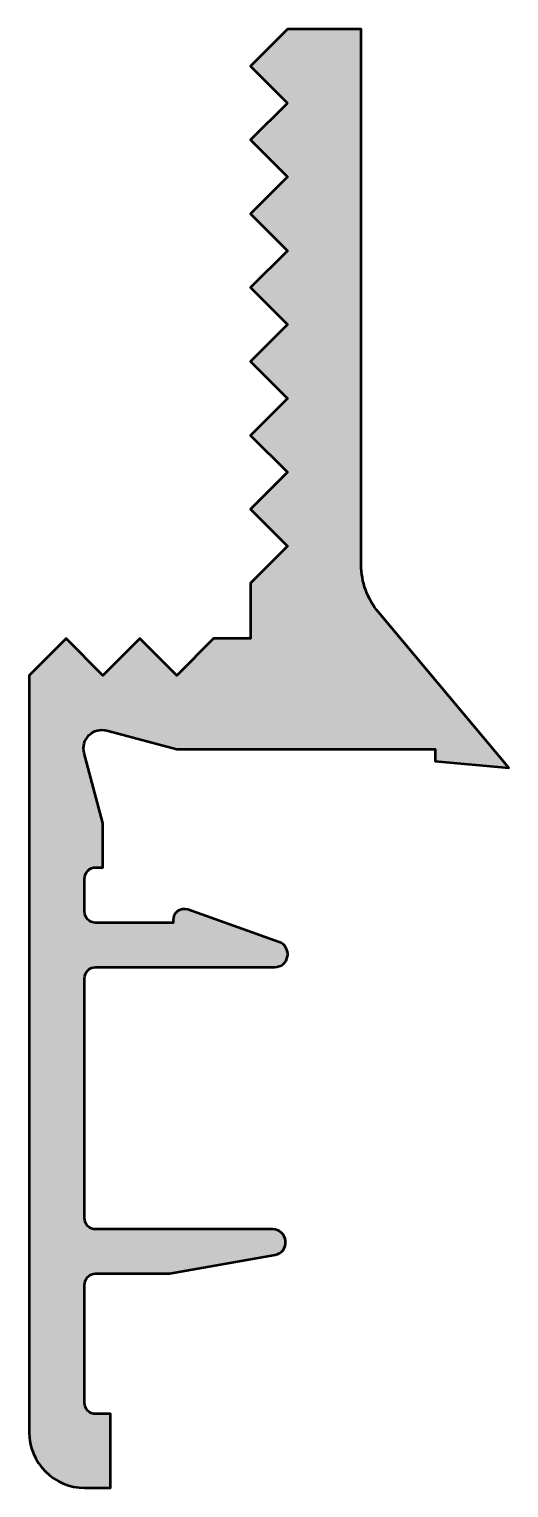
# Model space of a CAD drawing. Extents: x -2 to 11, y -19.8 to 19.7.
import ezdxf

# ---------------------------------------------------------------- set-up
doc = ezdxf.new("R2010")
doc.units = 0
doc.layers.add('0S-Plastic contour', color=254, linetype='Continuous', lineweight=50)
doc.layers.add('0S-Plastic hatch', color=253, linetype='Continuous', lineweight=25)

# ---------------------------------------------------------------- blocks, each defined once
blk = doc.blocks.new('224119__92AB1D57_A324_4193_A87D_4299087AD0EB_')
at = {"layer": '0S-Plastic hatch'}
h = blk.add_hatch(color=256, dxfattribs=at)
edge = h.paths.add_edge_path()
edge.add_line((5, 17.7), (4, 16.7))
edge.add_line((4, 16.7), (5, 15.7))
edge.add_line((5, 15.7), (4, 14.7))
edge.add_line((4, 14.7), (5, 13.7))
edge.add_line((5, 13.7), (4, 12.7))
edge.add_line((4, 12.7), (5, 11.7))
edge.add_line((5, 11.7), (4, 10.7))
edge.add_line((4, 10.7), (5, 9.7))
edge.add_line((5, 9.7), (4, 8.7))
edge.add_line((4, 8.7), (5, 7.699999999999999))
edge.add_line((5, 7.699999999999999), (4, 6.699999999999999))
edge.add_line((4, 6.699999999999999), (5, 5.699999999999999))
edge.add_line((5, 5.699999999999999), (4, 4.699999999999999))
edge.add_line((4, 4.699999999999999), (4, 3.199999999999999))
edge.add_line((4, 3.199999999999999), (3, 3.199999999999999))
edge.add_line((3, 3.199999999999999), (2, 2.199999999999999))
edge.add_line((2, 2.199999999999999), (1, 3.199999999999999))
edge.add_line((1, 3.199999999999999), (7e-16, 2.199999999999999))
edge.add_line((7e-16, 2.199999999999999), (-1.000000000000001, 3.199999999999999))
edge.add_line((-1.000000000000001, 3.199999999999999), (-1.999999999999997, 2.199999999999999))
edge.add_line((-1.999999999999997, 2.199999999999999), (-1.999999999999999, -18.29999999999999))
edge.add_arc((-0.5000398648436601, -18.30003986484366), 1.499960135686088, 179.9984772346851, 270.0015227653316)
edge.add_line((-0.4999999999999924, -19.8), (0.19999694824219, -19.8))
edge.add_line((0.19999694824219, -19.8), (0.19999694824219, -17.8))
edge.add_line((0.19999694824219, -17.8), (-0.2000000000000039, -17.8))
edge.add_ellipse((-0.199999999999994, -17.5), major_axis=(-0.3000000000000043, 0), ratio=1, start_angle=0, end_angle=89.99999999999818, ccw=False)
edge.add_line((-0.4999999999999976, -17.5), (-0.4999999999999993, -14.30001220703125))
edge.add_ellipse((-0.1999999999999828, -14.30001220703127), major_axis=(-0.3000000000000164, 0), ratio=1, start_angle=270.00000000000233, end_angle=360, ccw=False)
edge.add_line((-0.199999999999995, -14.00001220703125), (1.79999542236328, -14.00001220703125))
edge.add_line((1.79999542236328, -14.00001220703125), (4.662606247901943, -13.49467063992575))
edge.add_arc((4.601760952494922, -13.15), 0.3500000000000016, 280.011375689573, 450.0000000000056)
edge.add_line((4.601760952494887, -12.8), (-0.1999999999999931, -12.8))
edge.add_ellipse((-0.1999999999999978, -12.5), major_axis=(-0.2999999999999971, 0), ratio=1, start_angle=0, end_angle=90.00000000000091, ccw=False)
edge.add_line((-0.4999999999999958, -12.5), (-0.5000000000000011, -6.000024414062501))
edge.add_ellipse((-0.2000000000000017, -6.000024414062501), major_axis=(-0.2999999999999994, 0), ratio=1, start_angle=269.99999999999943, end_angle=360, ccw=False)
edge.add_line((-0.1999999999999986, -5.700024414062502), (4.658074329934218, -5.700024414062498))
edge.add_arc((4.65807432993421, -5.350024414062497), 0.3499999999999996, 270.0000000000013, 430.4655042420374)
edge.add_line((4.775105345339484, -5.020170292619077), (2.299995422363276, -4.142010498046877))
edge.add_arc((2.199931860144279, -4.424756935705839), 0.2999304327553128, 70.5112010232838, 180.0464326330715)
edge.add_line((1.900001525878907, -4.425000000000017), (1.90000152587891, -4.50001220703125))
edge.add_line((1.90000152587891, -4.50001220703125), (-0.2000000000000039, -4.50001220703125))
edge.add_ellipse((-0.1999999999999887, -4.20001220703124), major_axis=(-0.3000000000000104, 0), ratio=1, start_angle=0, end_angle=89.9999999999971, ccw=False)
edge.add_line((-0.4999999999999993, -4.200012207031242), (-0.4999999999999993, -3.300012207031251))
edge.add_ellipse((-0.2000000000000026, -3.300012207031247), major_axis=(-0.2999999999999967, 0), ratio=1, start_angle=269.9999999999992, end_angle=360, ccw=False)
edge.add_line((-0.1999999999999982, -3.00001220703125), (7e-16, -3.00001220703125))
edge.add_line((7e-16, -3.00001220703125), (7e-16, -1.8))
edge.add_line((7e-16, -1.8), (-0.5080032348632788, 0.0959960937499993))
edge.add_ellipse((-0.0248795937728638, 0.2248735710364231), major_axis=(-0.5000178564133214, 0), ratio=1, start_angle=-104.93705911256939, end_angle=14.936344848303406, ccw=False)
edge.add_line((0.1040039062500007, 0.7079956054687493), (2, 0.1999999999999993))
edge.add_line((2, 0.1999999999999993), (9, 0.1999999999999993))
edge.add_line((9, 0.1999999999999993), (9, -0.1250427246093757))
edge.add_line((9, -0.1250427246093757), (11.00036272076011, -0.3000317303179578))
edge.add_line((11.00036272076011, -0.3000317303179578), (7.46775507926941, 3.909963798522948))
edge.add_ellipse((8.999774161158234, 5.195512700419437), major_axis=(-1.99992961037101, 0), ratio=1, start_angle=-0.0009910852201073794, end_angle=40.000707886023804, ccw=False)
edge.add_line((6.999844551086424, 5.19554729461521), (6.999844551086426, 19.7))
edge.add_line((6.999844551086426, 19.7), (5, 19.7))
edge.add_line((5, 19.7), (4, 18.7))
edge.add_line((4, 18.7), (5, 17.7))
at = {"layer": '0S-Plastic contour', "color": 7}
for points in [[(6.999844551086424, 5.19554729461521), (6.999844551086426, 19.7), (5, 19.7), (4, 18.7), (5, 17.7)], [(5, 17.7), (4, 16.7), (5, 15.7), (4, 14.7), (5, 13.7), (4, 12.7), (5, 11.7), (4, 10.7), (5, 9.7), (4, 8.7), (5, 7.699999999999999), (4, 6.699999999999999), (5, 5.699999999999999), (4, 4.699999999999999), (4, 3.199999999999999), (3, 3.199999999999999), (2, 2.199999999999999), (1, 3.199999999999999), (7e-16, 2.199999999999999), (-1.000000000000001, 3.199999999999999), (-1.999999999999997, 2.199999999999999), (-1.999999999999999, -18.29999999999999)], [(0.1040039062500007, 0.7079956054687493), (2, 0.1999999999999993), (9, 0.1999999999999993), (9, -0.1250427246093757), (11.00036272076011, -0.3000317303179578), (7.46775507926941, 3.909963798522948)], [(-0.1999999999999982, -3.00001220703125), (7e-16, -3.00001220703125), (7e-16, -1.8), (-0.5080032348632788, 0.0959960937499993)], [(-0.4999999999999993, -4.200012207031242), (-0.4999999999999993, -3.300012207031251)], [(4.775105345339484, -5.020170292619077), (2.299995422363276, -4.142010498046877)], [(1.900001525878907, -4.425000000000017), (1.90000152587891, -4.50001220703125), (-0.2000000000000039, -4.50001220703125)], [(-0.1999999999999986, -5.700024414062502), (4.658074329934218, -5.700024414062498)], [(-0.4999999999999958, -12.5), (-0.5000000000000011, -6.000024414062501)], [(4.601760952494887, -12.8), (-0.1999999999999931, -12.8)], [(-0.199999999999995, -14.00001220703125), (1.79999542236328, -14.00001220703125), (4.662606247901943, -13.49467063992575)], [(-0.4999999999999976, -17.5), (-0.4999999999999993, -14.30001220703125)], [(-0.4999999999999924, -19.8), (0.19999694824219, -19.8), (0.19999694824219, -17.8), (-0.2000000000000039, -17.8)]]:
    blk.add_lwpolyline(points, dxfattribs=at)
at = {"layer": '0S-Plastic contour', "color": 7, "extrusion": (0, 0, -1)}
for centre, radius, start, end in [((-8.999774161158234, 5.195512700419437), 1.99992961037101, 319.9992921139763, 0.0009910852200638), ((0.0248795937728638, 0.2248735710364231), 0.5000178564133214, 345.0636551516966, 104.9370591125694), ((0.2000000000000026, -3.300012207031247), 0.2999999999999967, 0, 90.00000000000082), ((0.1999999999999887, -4.20001220703124), 0.3000000000000105, 270.0000000000029, 0), ((0.2000000000000017, -6.000024414062501), 0.2999999999999994, 0, 90.00000000000058), ((0.1999999999999978, -12.5), 0.2999999999999971, 269.9999999999991, 0), ((0.1999999999999828, -14.30001220703127), 0.3000000000000165, 0, 89.99999999999767), ((0.199999999999994, -17.5), 0.3000000000000043, 270.0000000000019, 0)]:
    blk.add_arc(centre, radius, start, end, dxfattribs=at)
at = {"layer": '0S-Plastic contour', "color": 7}
for centre, radius, start, end in [((2.199931860144279, -4.424756935705839), 0.2999304327553128, 70.5112010232838, 180.0464326330715), ((4.65807432993421, -5.350024414062497), 0.3499999999999996, 270.0000000000013, 70.46550424203743), ((4.601760952494922, -13.15), 0.3500000000000016, 280.011375689573, 90.00000000000566), ((-0.5000398648436601, -18.30003986484366), 1.499960135686088, 179.9984772346851, 270.0015227653316)]:
    blk.add_arc(centre, radius, start, end, dxfattribs=at)
blk = doc.blocks.new('224119__997B8E67_085B_4855_B3CC_230F5D135EC4_')
at = {"layer": '0S-Plastic contour', "color": 7}
blk.add_blockref('224119__92AB1D57_A324_4193_A87D_4299087AD0EB_', (0, 0), dxfattribs=at)

msp = doc.modelspace()

# ---------------------------------------------------------------- block references
at = {"layer": '0S-Plastic contour', "color": 7}
msp.add_blockref('224119__997B8E67_085B_4855_B3CC_230F5D135EC4_', (0, 0), dxfattribs=at)

doc.saveas('drawing.dxf')
